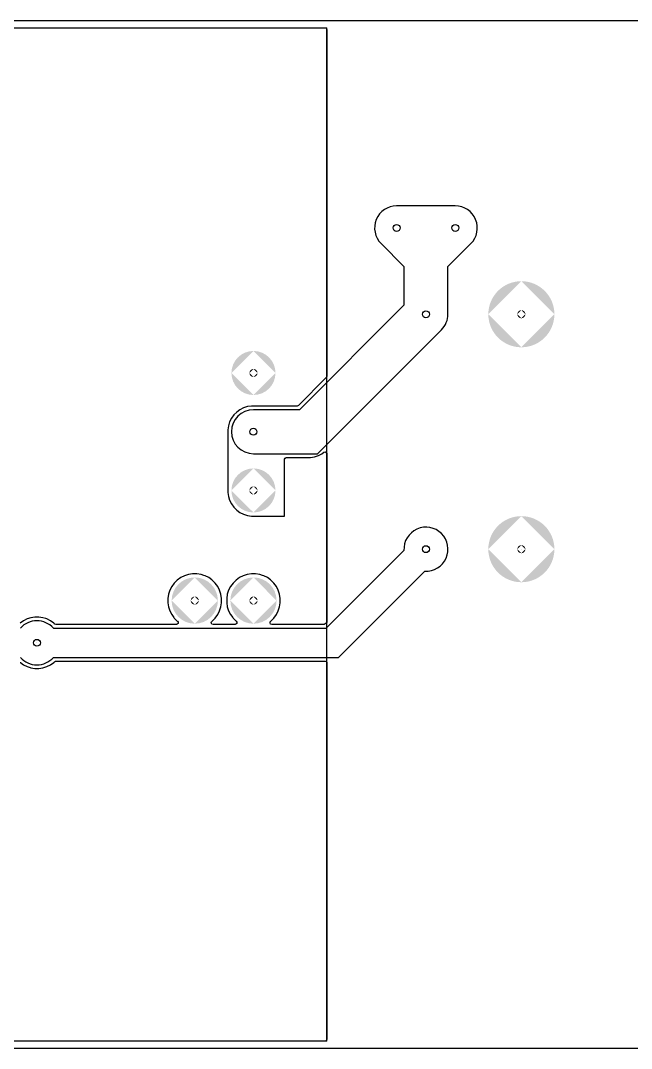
# Model space of a CAD drawing. Header units: inches. Extents: x 3.8 to 102.2, y 3.9 to 48.4.
# Drawn here: x 26.54 to 52.98, y 3.89 to 48.36 of the extents above; entities that cross this region are included whole.
import ezdxf

# ---------------------------------------------------------------- set-up
doc = ezdxf.new("R2010")
doc.units = ezdxf.units.IN
doc.header["$MEASUREMENT"] = 0
doc.layers.add('PDF_Geometry', color=7, linetype='Continuous')
doc.layers.add('PDF_Solid Fills', color=7, linetype='Continuous')

msp = doc.modelspace()

# ---------------------------------------------------------------- hatches: boundary and pattern name
at = {"layer": 'PDF_Solid Fills', "transparency": 33554559}
h = msp.add_hatch(color=256, dxfattribs=at)
h.paths.add_polyline_path([(48.214, 37.083, 0.413865), (46.785, 35.654)], flags=0)
h.paths.add_polyline_path([(49.644, 35.654, 0.413865), (48.214, 37.083)], flags=0)
h.paths.add_polyline_path([(48.214, 34.224, 0.413865), (49.644, 35.654)], flags=0)
h.paths.add_polyline_path([(46.785, 35.654, 0.413865), (48.214, 34.224)], flags=0)
at = {"layer": 'PDF_Solid Fills', "true_color": 0xffffff, "transparency": 33554559}
h = msp.add_hatch(color=7, dxfattribs=at)
h.paths.add_polyline_path([(48.214, 35.829, 0.413652), (48.039, 35.654)], flags=0)
h.paths.add_polyline_path([(48.389, 35.654, 0.413652), (48.214, 35.829)], flags=0)
h.paths.add_polyline_path([(48.214, 35.479, 0.413652), (48.389, 35.654)], flags=0)
h.paths.add_polyline_path([(48.039, 35.654, 0.413652), (48.214, 35.479)], flags=0)
at = {"layer": 'PDF_Solid Fills', "transparency": 33554559}
h = msp.add_hatch(color=256, dxfattribs=at)
h.paths.add_polyline_path([(36.622, 34.066, 0.413797), (35.669, 33.113)], flags=0)
h.paths.add_polyline_path([(37.575, 33.113, 0.413797), (36.622, 34.066)], flags=0)
h.paths.add_polyline_path([(36.622, 32.16, 0.413797), (37.575, 33.113)], flags=0)
h.paths.add_polyline_path([(35.669, 33.113, 0.413797), (36.622, 32.16)], flags=0)
at = {"layer": 'PDF_Solid Fills', "true_color": 0xffffff, "transparency": 33554559}
h = msp.add_hatch(color=7, dxfattribs=at)
h.paths.add_polyline_path([(36.622, 33.288, 0.413652), (36.447, 33.113)], flags=0)
h.paths.add_polyline_path([(36.797, 33.113, 0.413652), (36.622, 33.288)], flags=0)
h.paths.add_polyline_path([(36.622, 32.938, 0.413652), (36.797, 33.113)], flags=0)
h.paths.add_polyline_path([(36.447, 33.113, 0.413652), (36.622, 32.938)], flags=0)
at = {"layer": 'PDF_Solid Fills', "transparency": 33554559}
h = msp.add_hatch(color=256, dxfattribs=at)
h.paths.add_polyline_path([(36.622, 28.984, 0.413797), (35.669, 28.031)], flags=0)
h.paths.add_polyline_path([(37.575, 28.031, 0.413797), (36.622, 28.984)], flags=0)
h.paths.add_polyline_path([(36.622, 27.079, 0.413797), (37.575, 28.031)], flags=0)
h.paths.add_polyline_path([(35.669, 28.031, 0.413797), (36.622, 27.079)], flags=0)
at = {"layer": 'PDF_Solid Fills', "true_color": 0xffffff, "transparency": 33554559}
h = msp.add_hatch(color=7, dxfattribs=at)
h.paths.add_polyline_path([(36.622, 28.206, 0.413652), (36.447, 28.031)], flags=0)
h.paths.add_polyline_path([(36.797, 28.031, 0.413652), (36.622, 28.206)], flags=0)
h.paths.add_polyline_path([(36.622, 27.856, 0.413652), (36.797, 28.031)], flags=0)
h.paths.add_polyline_path([(36.447, 28.031, 0.413652), (36.622, 27.856)], flags=0)
at = {"layer": 'PDF_Solid Fills', "transparency": 33554559}
h = msp.add_hatch(color=256, dxfattribs=at)
h.paths.add_polyline_path([(48.214, 26.92, 0.413865), (46.785, 25.491)], flags=0)
h.paths.add_polyline_path([(49.644, 25.491, 0.413865), (48.214, 26.92)], flags=0)
h.paths.add_polyline_path([(48.214, 24.061, 0.413865), (49.644, 25.491)], flags=0)
h.paths.add_polyline_path([(46.785, 25.491, 0.413865), (48.214, 24.061)], flags=0)
at = {"layer": 'PDF_Solid Fills', "true_color": 0xffffff, "transparency": 33554559}
h = msp.add_hatch(color=7, dxfattribs=at)
h.paths.add_polyline_path([(48.214, 25.666, 0.413652), (48.039, 25.491)], flags=0)
h.paths.add_polyline_path([(48.389, 25.491, 0.413652), (48.214, 25.666)], flags=0)
h.paths.add_polyline_path([(48.214, 25.316, 0.413652), (48.389, 25.491)], flags=0)
h.paths.add_polyline_path([(48.039, 25.491, 0.413652), (48.214, 25.316)], flags=0)
at = {"layer": 'PDF_Solid Fills', "transparency": 33554559}
h = msp.add_hatch(color=256, dxfattribs=at)
h.paths.add_polyline_path([(34.081, 24.268, 0.413766), (33.081, 23.267)], flags=0)
h.paths.add_polyline_path([(35.082, 23.267, 0.413766), (34.081, 24.268)], flags=0)
h.paths.add_polyline_path([(34.081, 22.267, 0.413766), (35.082, 23.267)], flags=0)
h.paths.add_polyline_path([(33.081, 23.267, 0.413766), (34.081, 22.267)], flags=0)
h = msp.add_hatch(color=256, dxfattribs=at)
h.paths.add_polyline_path([(36.622, 24.268, 0.413766), (35.622, 23.267)], flags=0)
h.paths.add_polyline_path([(37.622, 23.267, 0.413766), (36.622, 24.268)], flags=0)
h.paths.add_polyline_path([(36.622, 22.267, 0.413766), (37.622, 23.267)], flags=0)
h.paths.add_polyline_path([(35.622, 23.267, 0.413766), (36.622, 22.267)], flags=0)
at = {"layer": 'PDF_Solid Fills', "true_color": 0xffffff, "transparency": 33554559}
h = msp.add_hatch(color=7, dxfattribs=at)
h.paths.add_polyline_path([(34.081, 23.442, 0.413652), (33.906, 23.267)], flags=0)
h.paths.add_polyline_path([(34.256, 23.267, 0.413652), (34.081, 23.442)], flags=0)
h.paths.add_polyline_path([(34.081, 23.092, 0.413652), (34.256, 23.267)], flags=0)
h.paths.add_polyline_path([(33.906, 23.267, 0.413652), (34.081, 23.092)], flags=0)
h = msp.add_hatch(color=7, dxfattribs=at)
h.paths.add_polyline_path([(36.622, 23.442, 0.413652), (36.447, 23.267)], flags=0)
h.paths.add_polyline_path([(36.797, 23.267, 0.413652), (36.622, 23.442)], flags=0)
h.paths.add_polyline_path([(36.622, 23.092, 0.413652), (36.797, 23.267)], flags=0)
h.paths.add_polyline_path([(36.447, 23.267, 0.413652), (36.622, 23.092)], flags=0)

# ---------------------------------------------------------------- linework, layer by layer
msp.add_line((39.798, 4.212), (39.798, 48.04))
for points in [[(4.147, 48.04), (39.72, 48.04), (39.72, 48.04), (39.77, 48.022), (39.77, 48.022), (39.797, 47.975), (39.797, 47.975), (39.798, 47.961), (39.798, 47.961), (39.798, 32.971), (39.798, 32.971), (39.78, 32.921), (39.78, 32.921), (39.775, 32.916), (39.775, 32.916), (38.566, 31.707), (38.566, 31.707), (38.518, 31.684), (38.518, 31.684), (38.511, 31.684), (38.511, 31.684), (36.535, 31.684), (36.535, 31.684), (36.362, 31.657), (36.362, 31.657), (36.195, 31.603), (36.195, 31.603), (36.039, 31.523), (36.039, 31.523), (36.039, 31.523), (36.039, 31.523), (35.898, 31.42), (35.898, 31.42), (35.898, 31.42), (35.898, 31.42), (35.774, 31.296), (35.774, 31.296), (35.774, 31.296), (35.774, 31.296), (35.671, 31.155), (35.671, 31.155), (35.671, 31.155), (35.671, 31.155), (35.592, 30.999), (35.592, 30.999), (35.538, 30.833), (35.538, 30.833), (35.51, 30.66), (35.51, 30.66), (35.51, 30.485), (35.51, 30.485), (35.51, 30.481), (35.51, 30.481), (35.51, 30.481), (35.51, 30.481), (35.511, 30.475), (35.511, 30.475), (35.511, 28.128), (35.511, 28.128), (35.51, 28.122), (35.51, 28.122), (35.51, 28.122), (35.51, 28.122), (35.51, 28.119), (35.51, 28.119), (35.51, 27.944), (35.51, 27.944), (35.538, 27.771), (35.538, 27.771), (35.592, 27.605), (35.592, 27.605), (35.671, 27.449), (35.671, 27.449), (35.671, 27.449), (35.671, 27.449), (35.774, 27.307), (35.774, 27.307), (35.774, 27.307), (35.774, 27.307), (35.898, 27.183), (35.898, 27.183), (35.898, 27.183), (35.898, 27.183), (36.039, 27.08), (36.039, 27.08), (36.039, 27.08), (36.039, 27.08), (36.195, 27.001), (36.195, 27.001), (36.324, 26.959), (36.324, 26.959), (36.362, 26.947), (36.362, 26.947), (36.362, 26.947), (36.362, 26.947), (36.362, 26.947), (36.362, 26.947), (36.535, 26.919), (36.535, 26.919), (36.535, 26.919), (36.535, 26.919), (36.71, 26.919), (36.71, 26.919), (36.71, 26.919), (36.71, 26.919), (36.71, 26.919), (36.71, 26.919), (36.713, 26.92), (36.713, 26.92), (36.713, 26.919), (36.713, 26.919), (36.719, 26.92), (36.719, 26.92), (37.972, 26.92), (37.972, 26.92), (37.972, 29.382), (37.972, 29.382), (37.99, 29.432), (37.99, 29.432), (38.037, 29.459), (38.037, 29.459), (38.05, 29.46), (38.05, 29.46), (38.913, 29.46), (38.913, 29.46), (38.913, 29.46), (38.913, 29.46), (38.917, 29.46), (38.917, 29.46), (39.092, 29.46), (39.092, 29.46), (39.092, 29.46), (39.092, 29.46), (39.265, 29.487), (39.265, 29.487), (39.431, 29.542), (39.431, 29.542), (39.587, 29.621), (39.587, 29.621), (39.674, 29.684), (39.674, 29.684), (39.725, 29.699), (39.725, 29.699), (39.774, 29.677), (39.774, 29.677), (39.798, 29.629), (39.798, 29.629), (39.798, 29.621), (39.798, 29.621), (39.798, 22.359), (39.798, 22.359), (39.792, 22.343), (39.792, 22.343), (39.791, 22.326), (39.791, 22.326), (39.781, 22.312), (39.781, 22.312), (39.78, 22.309), (39.78, 22.309), (39.775, 22.304), (39.775, 22.304), (39.73, 22.259), (39.73, 22.259), (39.682, 22.236), (39.682, 22.236), (39.675, 22.236), (39.675, 22.236), (37.416, 22.236), (37.416, 22.236), (37.366, 22.254), (37.366, 22.254), (37.339, 22.3), (37.339, 22.3), (37.348, 22.353), (37.348, 22.353), (37.37, 22.378), (37.37, 22.378), (37.378, 22.383), (37.378, 22.383), (37.378, 22.383), (37.378, 22.383), (37.378, 22.383), (37.378, 22.383), (37.507, 22.512), (37.507, 22.512), (37.614, 22.66), (37.614, 22.66), (37.697, 22.822), (37.697, 22.822), (37.753, 22.996), (37.753, 22.996), (37.782, 23.176), (37.782, 23.176), (37.782, 23.359), (37.782, 23.359), (37.753, 23.539), (37.753, 23.539), (37.697, 23.713), (37.697, 23.713), (37.614, 23.875), (37.614, 23.875), (37.507, 24.023), (37.507, 24.023), (37.507, 24.023), (37.507, 24.023), (37.507, 24.023), (37.507, 24.023), (37.378, 24.152), (37.378, 24.152), (37.378, 24.152), (37.378, 24.152), (37.361, 24.164), (37.361, 24.164), (37.23, 24.259), (37.23, 24.259), (37.23, 24.259), (37.23, 24.259), (37.23, 24.259), (37.23, 24.259), (37.067, 24.342), (37.067, 24.342), (37.067, 24.342), (37.067, 24.342), (37.067, 24.342), (37.067, 24.342), (37.019, 24.358), (37.019, 24.358), (36.894, 24.399), (36.894, 24.399), (36.713, 24.427), (36.713, 24.427), (36.713, 24.427), (36.713, 24.427), (36.531, 24.427), (36.531, 24.427), (36.531, 24.427), (36.531, 24.427), (36.351, 24.399), (36.351, 24.399), (36.177, 24.342), (36.177, 24.342), (36.014, 24.259), (36.014, 24.259), (36.014, 24.259), (36.014, 24.259), (35.867, 24.152), (35.867, 24.152), (35.867, 24.152), (35.867, 24.152), (35.738, 24.023), (35.738, 24.023), (35.738, 24.023), (35.738, 24.023), (35.631, 23.875), (35.631, 23.875), (35.631, 23.875), (35.631, 23.875), (35.547, 23.713), (35.547, 23.713), (35.491, 23.539), (35.491, 23.539), (35.463, 23.359), (35.463, 23.359), (35.463, 23.176), (35.463, 23.176), (35.491, 22.996), (35.491, 22.996), (35.547, 22.822), (35.547, 22.822), (35.631, 22.66), (35.631, 22.66), (35.631, 22.66), (35.631, 22.66), (35.722, 22.534), (35.722, 22.534), (35.738, 22.512), (35.738, 22.512), (35.738, 22.512), (35.738, 22.512), (35.867, 22.383), (35.867, 22.383), (35.867, 22.383), (35.867, 22.383), (35.874, 22.378), (35.874, 22.378), (35.904, 22.333), (35.904, 22.333), (35.899, 22.28), (35.899, 22.28), (35.86, 22.243), (35.86, 22.243), (35.828, 22.236), (35.828, 22.236), (34.876, 22.236), (34.876, 22.236), (34.825, 22.254), (34.825, 22.254), (34.798, 22.3), (34.798, 22.3), (34.808, 22.353), (34.808, 22.353), (34.829, 22.378), (34.829, 22.378), (34.837, 22.383), (34.837, 22.383), (34.837, 22.383), (34.837, 22.383), (34.837, 22.383), (34.837, 22.383), (34.966, 22.512), (34.966, 22.512), (35.073, 22.66), (35.073, 22.66), (35.156, 22.822), (35.156, 22.822), (35.213, 22.996), (35.213, 22.996), (35.241, 23.176), (35.241, 23.176), (35.241, 23.359), (35.241, 23.359), (35.213, 23.539), (35.213, 23.539), (35.156, 23.713), (35.156, 23.713), (35.073, 23.875), (35.073, 23.875), (34.966, 24.023), (34.966, 24.023), (34.966, 24.023), (34.966, 24.023), (34.966, 24.023), (34.966, 24.023), (34.837, 24.152), (34.837, 24.152), (34.837, 24.152), (34.837, 24.152), (34.82, 24.164), (34.82, 24.164), (34.689, 24.259), (34.689, 24.259), (34.689, 24.259), (34.689, 24.259), (34.689, 24.259), (34.689, 24.259), (34.527, 24.342), (34.527, 24.342), (34.527, 24.342), (34.527, 24.342), (34.527, 24.342), (34.527, 24.342), (34.478, 24.358), (34.478, 24.358), (34.353, 24.399), (34.353, 24.399), (34.173, 24.427), (34.173, 24.427), (34.173, 24.427), (34.173, 24.427), (33.99, 24.427), (33.99, 24.427), (33.99, 24.427), (33.99, 24.427), (33.81, 24.399), (33.81, 24.399), (33.636, 24.342), (33.636, 24.342), (33.474, 24.259), (33.474, 24.259), (33.474, 24.259), (33.474, 24.259), (33.326, 24.152), (33.326, 24.152), (33.326, 24.152), (33.326, 24.152), (33.197, 24.023), (33.197, 24.023), (33.197, 24.023), (33.197, 24.023), (33.09, 23.875), (33.09, 23.875), (33.09, 23.875), (33.09, 23.875), (33.007, 23.713), (33.007, 23.713), (32.95, 23.539), (32.95, 23.539), (32.922, 23.359), (32.922, 23.359), (32.922, 23.176), (32.922, 23.176), (32.95, 22.996), (32.95, 22.996), (33.007, 22.822), (33.007, 22.822), (33.09, 22.66), (33.09, 22.66), (33.09, 22.66), (33.09, 22.66), (33.181, 22.534), (33.181, 22.534), (33.197, 22.512), (33.197, 22.512), (33.197, 22.512), (33.197, 22.512), (33.326, 22.383), (33.326, 22.383), (33.326, 22.383), (33.326, 22.383), (33.333, 22.378), (33.333, 22.378), (33.363, 22.333), (33.363, 22.333), (33.358, 22.28), (33.358, 22.28), (33.319, 22.243), (33.319, 22.243), (33.287, 22.236), (33.287, 22.236), (28.064, 22.236), (28.064, 22.236), (28.013, 22.254), (28.013, 22.254), (28.008, 22.259), (28.008, 22.259), (27.978, 22.29), (27.978, 22.29), (27.978, 22.29), (27.978, 22.29), (27.836, 22.392), (27.836, 22.392), (27.836, 22.392), (27.836, 22.392), (27.68, 22.472), (27.68, 22.472), (27.68, 22.472), (27.68, 22.472), (27.68, 22.472), (27.68, 22.472), (27.636, 22.486), (27.636, 22.486), (27.514, 22.526), (27.514, 22.526), (27.341, 22.553), (27.341, 22.553), (27.341, 22.553), (27.341, 22.553), (27.166, 22.553), (27.166, 22.553), (27.166, 22.553), (27.166, 22.553), (26.993, 22.526), (26.993, 22.526), (26.826, 22.472), (26.826, 22.472), (26.67, 22.392), (26.67, 22.392), (26.67, 22.392), (26.67, 22.392), (26.529, 22.29)], [(26.529, 20.593), (26.544, 20.582), (26.544, 20.582), (26.67, 20.49), (26.67, 20.49), (26.826, 20.411), (26.826, 20.411), (26.955, 20.369), (26.955, 20.369), (26.993, 20.356), (26.993, 20.356), (26.993, 20.356), (26.993, 20.356), (26.993, 20.356), (26.993, 20.356), (27.166, 20.329), (27.166, 20.329), (27.166, 20.329), (27.166, 20.329), (27.341, 20.329), (27.341, 20.329), (27.341, 20.329), (27.341, 20.329), (27.514, 20.356), (27.514, 20.356), (27.68, 20.411), (27.68, 20.411), (27.836, 20.49), (27.836, 20.49), (27.978, 20.593), (27.978, 20.593), (28.008, 20.624), (28.008, 20.624), (28.057, 20.646), (28.057, 20.646), (28.064, 20.647), (28.064, 20.647), (39.72, 20.647), (39.72, 20.647), (39.77, 20.628), (39.77, 20.628), (39.797, 20.582), (39.797, 20.582), (39.798, 20.568), (39.798, 20.568), (39.798, 4.29), (39.798, 4.29), (39.78, 4.24), (39.78, 4.24), (39.733, 4.213), (39.733, 4.213), (39.72, 4.212), (39.72, 4.212), (4.147, 4.212)]]:
    msp.add_lwpolyline(points)
msp.add_lwpolyline([(42.142, 38.712), (43.133, 37.721), (43.133, 36.048), (38.61, 31.525), (36.621, 31.525, 1), (36.621, 29.62), (39.399, 29.62), (44.759, 34.98, 0.198912), (45.038, 35.654), (45.038, 37.721), (46.03, 38.712, 0.668179), (45.356, 40.338), (42.815, 40.338, 0.668179)], format="xyb", close=True)
for centre in [(42.815, 39.386), (45.356, 39.386), (44.086, 35.654), (36.621, 30.573), (44.086, 25.491), (27.253, 21.441)]:
    msp.add_circle(centre, 0.15)
for centre, start, end in [((44.086, 25.491), 266.8103, 183.1897), ((27.253, 21.441), 41.8103, 138.1897), ((27.253, 21.441), 221.8103, 318.1897)]:
    msp.add_arc(centre, 0.953, start, end)
at = {"layer": 'PDF_Geometry', "lineweight": -3}
for p, q in [((39.773, 22.076), (43.135, 25.438)), ((40.299, 20.806), (44.033, 24.54)), ((27.963, 22.076), (39.773, 22.076)), ((27.963, 20.806), (40.299, 20.806))]:
    msp.add_line(p, q, dxfattribs=at)
msp.add_lwpolyline([(102.205, 48.357), (102.205, 3.894), (3.751, 3.894), (3.751, 48.357)], close=True, dxfattribs=at)
for points in [[(39.798, 4.212), (4.069, 4.212), (4.069, 48.04), (39.798, 48.04)], [(48.214, 25.491), (48.214, 25.491)], [(27.253, 21.441), (27.253, 21.441)]]:
    msp.add_lwpolyline(points, dxfattribs=at)

doc.saveas('drawing.dxf')
